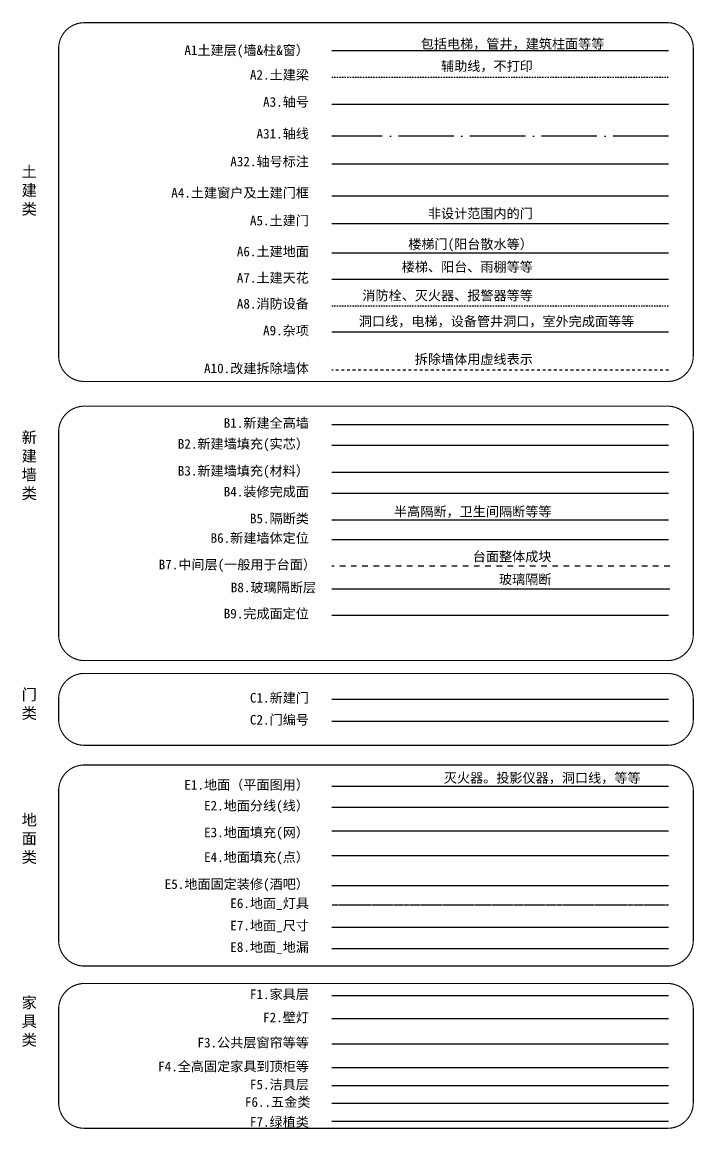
# Model space of a CAD drawing. Extents: x 133656 to 214778, y 12424 to 51506.
# Drawn here: x 133657 to 145672, y 31721 to 51506 of the extents above; entities that cross this region are included whole.
import ezdxf
from ezdxf.enums import TextEntityAlignment as Align

# ---------------------------------------------------------------- set-up
doc = ezdxf.new("R2010")
doc.units = 0
doc.header["$MEASUREMENT"] = 0
for name, pattern in [('PHANTOM', [63.5, 31.75, -6.35, 6.35, -6.35, 6.35, -6.35]), ('家具立面虚线', [93.035549, 25.891757, -20.481609, 26.180266, -20.481917]), ('家具虚线平面', [100, 50, -50]), ('灯带线', [200, 100, -100]), ('轴线', [1279.947105, 991.697132, -142.311249, 0, -145.938724])]:
    doc.linetypes.add(name, pattern=pattern)
for name, color, linetype in [('A1.土建层(墙&柱&窗）', 6, 'Continuous'), ('A10.土建拆除墙体', 203, '家具虚线平面'), ('A2.土建梁', 175, 'Continuous'), ('A3.土建轴号', 160, 'Continuous'), ('A31.土建轴线', 251, 'Continuous'), ('A32.土建轴线标注', 52, 'Continuous'), ('A4.土建窗户', 152, 'Continuous'), ('A5.土建门', 142, 'Continuous'), ('A6.土建楼梯门(阳台散水等）地面', 1, 'Continuous'), ('A7.土建楼梯（阳台）天花', 1, 'Continuous'), ('A8.消防设备', 152, 'Continuous'), ('A9.土建杂项', 170, 'Continuous'), ('B1.新建全高墙', 202, 'Continuous'), ('B2.新建墙填充(实芯253）', 253, 'Continuous'), ('B3.新建墙体填充（材料252)', 252, 'Continuous'), ('B4.装修完成面', 112, 'Continuous'), ('B5.隔断', 1, 'Continuous'), ('B6.新建墙体定位', 203, 'Continuous'), ('B7.中间台面层', 60, 'Continuous'), ('B8.玻璃隔断层', 152, 'Continuous'), ('B9.完成面定位', 203, 'Continuous'), ('C1.新建门', 70, 'Continuous'), ('C2.门编号', 10, 'Continuous'), ('E1.地面-(平面图)', 136, 'Continuous'), ('E2.地面分线(线）', 148, 'Continuous'), ('E3.地面填充(网）', 250, 'Continuous'), ('E5.地面高差&固定装修(地台&酒吧等）', 2, 'Continuous'), ('E6.地面灯具', 62, 'PHANTOM'), ('E7.地面_尺寸', 50, 'Continuous'), ('E8.地面地漏', 213, 'Continuous'), ('F1.家具层', 51, 'Continuous'), ('F2.壁灯', 110, 'Continuous'), ('F3.公共层窗帘饰物等', 91, 'Continuous'), ('F4.全高固定家具到顶柜等', 62, 'Continuous'), ('F5.洁具层', 133, 'Continuous'), ('F6..五金类', 66, 'Continuous'), ('F7.绿植', 76, 'Continuous')]:
    doc.layers.add(name, color=color, linetype=linetype)
doc.layers.add('E4.地面填充(点）', color=7, linetype='Continuous', true_color=0x2c2a29)
doc.styles.add('TK-HZ', font='')
doc.styles.add('样式 1', font='', dxfattribs={"width": 0.7, "height": 450})
doc.styles.get('TK-HZ').set_extended_font_data('SimSun')
doc.styles.get('样式 1').set_extended_font_data('SimSun')

msp = doc.modelspace()

# ---------------------------------------------------------------- linework, layer by layer
at = {"const_width": 20}
for points in [[(134770, 51496.1), (145202.6, 51496.1, -0.4142136), (145662.2, 51036.4), (145662.2, 45541, -0.4142136), (145202.6, 45081.4), (134770, 45081.4, -0.4142136), (134310.4, 45541), (134310.4, 51036.4, -0.4142136)], [(134770, 44640.5), (145202.6, 44640.5, -0.4142136), (145662.2, 44180.8), (145662.2, 40552.8, -0.4142136), (145202.6, 40093.2), (134770, 40093.2, -0.4142136), (134310.4, 40552.8), (134310.4, 44180.8, -0.4142136)], [(134770, 39863.3), (145202.6, 39863.3, -0.4142136), (145662.2, 39403.6), (145662.2, 39037.7, -0.4142136), (145202.6, 38578.1), (134770, 38578.1, -0.4142136), (134310.4, 39037.7), (134310.4, 39403.6, -0.4142136)], [(134770, 38226.3), (145202.6, 38226.3, -0.4142136), (145662.2, 37766.7), (145662.2, 35091.6, -0.4142136), (145202.6, 34632), (134770, 34632, -0.4142136), (134310.4, 35091.6), (134310.4, 37766.7, -0.4142136)], [(134770, 34320), (145202.6, 34320, -0.4142136), (145662.2, 33860.3), (145662.2, 32191, -0.4142136), (145202.6, 31731.4), (134770, 31731.4, -0.4142136), (134310.4, 32191), (134310.4, 33860.3, -0.4142136)]]:
    msp.add_lwpolyline(points, format="xyb", close=True, dxfattribs=at)
at = {"layer": 'A1.土建层(墙&柱&窗）'}
msp.add_line((145218.4, 50990.2), (139197, 50990.2), dxfattribs=at)
at = {"layer": 'A10.土建拆除墙体'}
msp.add_line((145218.4, 45285.7), (139197, 45285.7), dxfattribs=at)
at = {"layer": 'A2.土建梁', "linetype": '家具立面虚线'}
msp.add_line((145218.4, 50518.7), (139197, 50518.7), dxfattribs=at)
at = {"layer": 'A3.土建轴号'}
msp.add_line((145218.4, 50035), (139197, 50035), dxfattribs=at)
at = {"layer": 'A31.土建轴线', "linetype": '轴线'}
msp.add_line((145218.4, 49467), (139197, 49467), dxfattribs=at)
at = {"layer": 'A32.土建轴线标注'}
msp.add_line((145218.4, 48969), (139197, 48969), dxfattribs=at)
at = {"layer": 'A4.土建窗户'}
msp.add_line((145218.4, 48394.4), (139197, 48394.4), dxfattribs=at)
at = {"layer": 'A5.土建门'}
msp.add_line((145218.4, 47897.7), (139197, 47897.7), dxfattribs=at)
at = {"layer": 'A6.土建楼梯门(阳台散水等）地面'}
msp.add_line((145218.4, 47374.7), (139196.8, 47374.7), dxfattribs=at)
at = {"layer": 'A7.土建楼梯（阳台）天花'}
msp.add_line((145218.4, 46903.2), (139197, 46903.2), dxfattribs=at)
at = {"layer": 'A8.消防设备', "linetype": '家具立面虚线'}
msp.add_line((145218.4, 46427.6), (139197, 46427.6), dxfattribs=at)
at = {"layer": 'A9.土建杂项'}
msp.add_line((145218.4, 45961.7), (139197, 45961.7), dxfattribs=at)
at = {"layer": 'B1.新建全高墙'}
msp.add_line((145218.4, 44308.8), (139197, 44308.8), dxfattribs=at)
at = {"layer": 'B2.新建墙填充(实芯253）'}
msp.add_line((145218.4, 43935.2), (139197, 43935.2), dxfattribs=at)
at = {"layer": 'B3.新建墙体填充（材料252)'}
msp.add_line((145218.4, 43453), (139197, 43453), dxfattribs=at)
at = {"layer": 'B4.装修完成面'}
msp.add_line((145218.4, 43080.7), (139197, 43080.7), dxfattribs=at)
at = {"layer": 'B5.隔断'}
msp.add_line((145218.4, 42601.7), (139197, 42601.7), dxfattribs=at)
at = {"layer": 'B6.新建墙体定位'}
msp.add_line((145218.4, 42252.6), (139197, 42252.6), dxfattribs=at)
at = {"layer": 'B7.中间台面层', "linetype": '灯带线'}
msp.add_line((145240.8, 41777.7), (139199.8, 41777.7), dxfattribs=at)
at = {"layer": 'B8.玻璃隔断层'}
msp.add_line((145240.8, 41369.1), (139199.8, 41369.1), dxfattribs=at)
at = {"layer": 'B9.完成面定位'}
msp.add_line((145218.4, 40901.5), (139197, 40901.5), dxfattribs=at)
at = {"layer": 'C1.新建门'}
msp.add_line((145218.4, 39396.4), (139197, 39396.4), dxfattribs=at)
at = {"layer": 'C2.门编号'}
msp.add_line((145218.4, 39004), (139197, 39004), dxfattribs=at)
at = {"layer": 'E1.地面-(平面图)'}
msp.add_line((145218.4, 37840.4), (139197, 37840.4), dxfattribs=at)
at = {"layer": 'E2.地面分线(线）'}
msp.add_line((145218.4, 37467.3), (139197, 37467.3), dxfattribs=at)
at = {"layer": 'E3.地面填充(网）'}
msp.add_line((145218.4, 37044.1), (139197, 37044.1), dxfattribs=at)
at = {"layer": 'E4.地面填充(点）'}
msp.add_line((145218.4, 36601.8), (139197, 36601.8), dxfattribs=at)
at = {"layer": 'E5.地面高差&固定装修(地台&酒吧等）'}
msp.add_line((145218.4, 36065.7), (139197, 36065.7), dxfattribs=at)
at = {"layer": 'E6.地面灯具'}
msp.add_line((145218.4, 35722.9), (139197, 35722.9), dxfattribs=at)
at = {"layer": 'E7.地面_尺寸'}
msp.add_line((145218.4, 35323.7), (139197, 35323.7), dxfattribs=at)
at = {"layer": 'E8.地面地漏'}
msp.add_line((145218.4, 34940.1), (139197, 34940.1), dxfattribs=at)
at = {"layer": 'F1.家具层'}
msp.add_line((145218.4, 34099.9), (139197, 34099.9), dxfattribs=at)
at = {"layer": 'F2.壁灯'}
msp.add_line((145218.4, 33686.8), (139197, 33686.8), dxfattribs=at)
at = {"layer": 'F3.公共层窗帘饰物等'}
msp.add_line((145218.4, 33236), (139197, 33236), dxfattribs=at)
at = {"layer": 'F4.全高固定家具到顶柜等'}
msp.add_line((145218.4, 32811.2), (139197, 32811.2), dxfattribs=at)
at = {"layer": 'F5.洁具层'}
msp.add_line((145218.4, 32488.2), (139197, 32488.2), dxfattribs=at)
at = {"layer": 'F6..五金类'}
msp.add_line((145218.4, 32174.7), (139197, 32174.7), dxfattribs=at)
at = {"layer": 'F7.绿植'}
msp.add_line((145218.4, 31853.8), (139197, 31853.8), dxfattribs=at)

# ---------------------------------------------------------------- texts
at = {"char_height": 200, "width": 458.678, "attachment_point": 1, "style": 'TK-HZ'}
for s, insert in [('土建类', (133648.5, 48932.6)), ('新建墙类', (133648.5, 44182.3)), ('门类', (133648.5, 39586.2)), ('地面类', (133648.5, 37345.6)), ('家具类', (133648.5, 34078))]:
    msp.add_mtext(s, dxfattribs=dict(at, insert=insert))
at = {"layer": 'A1.土建层(墙&柱&窗）', "style": '样式 1'}
for s, p in [('A1土建层(墙&柱&窗）', (138787, 50917.8)), ('包括电梯，管井，建筑柱面等等', (144071.9, 51032))]:
    msp.add_text(s, height=172, dxfattribs=at).set_placement(p, align=Align.RIGHT)
at = {"layer": 'A10.土建拆除墙体', "style": '样式 1'}
for s, p in [('拆除墙体用虚线表示', (142792.5, 45395.9)), ('A10.改建拆除墙体', (138787, 45231.1))]:
    msp.add_text(s, height=172, dxfattribs=at).set_placement(p, align=Align.RIGHT)
at = {"layer": 'A2.土建梁', "style": '样式 1'}
msp.add_text('A2.土建梁', height=172, dxfattribs=at).set_placement((138787, 50477.7), align=Align.RIGHT)
at = {"layer": 'A2.土建梁', "linetype": '家具立面虚线', "style": '样式 1'}
msp.add_text('辅助线，不打印', height=172, dxfattribs=at).set_placement((142792.5, 50635), align=Align.RIGHT)
at = {"layer": 'A3.土建轴号', "style": '样式 1'}
msp.add_text('A3.轴号', height=172, dxfattribs=at).set_placement((138787, 49994.1), align=Align.RIGHT)
at = {"layer": 'A31.土建轴线', "style": '样式 1'}
msp.add_text('A31.轴线', height=172, dxfattribs=at).set_placement((138787, 49426), align=Align.RIGHT)
at = {"layer": 'A32.土建轴线标注', "style": '样式 1'}
msp.add_text('A32.轴号标注', height=172, dxfattribs=at).set_placement((138787, 48928), align=Align.RIGHT)
at = {"layer": 'A4.土建窗户', "style": '样式 1'}
msp.add_text('A4.土建窗户及土建门框', height=172, dxfattribs=at).set_placement((138787, 48369.2), align=Align.RIGHT)
at = {"layer": 'A5.土建门', "style": '样式 1'}
for s, p in [('非设计范围内的门', (142792.5, 47999.7)), ('A5.土建门', (138787, 47872.5))]:
    msp.add_text(s, height=172, dxfattribs=at).set_placement(p, align=Align.RIGHT)
at = {"layer": 'A6.土建楼梯门(阳台散水等）地面', "style": '样式 1'}
for s, p in [('A6.土建地面', (138787, 47320.2)), ('楼梯门(阳台散水等）', (142792.5, 47452.4))]:
    msp.add_text(s, height=172, dxfattribs=at).set_placement(p, align=Align.RIGHT)
at = {"layer": 'A7.土建楼梯（阳台）天花', "style": '样式 1'}
for s, p in [('楼梯、阳台、雨棚等等', (142792.5, 47044.8)), ('A7.土建天花', (138787, 46848.7))]:
    msp.add_text(s, height=172, dxfattribs=at).set_placement(p, align=Align.RIGHT)
at = {"layer": 'A8.消防设备', "linetype": '家具立面虚线', "style": '样式 1'}
msp.add_text('消防栓、灭火器、报警器等等', height=172, dxfattribs=at).set_placement((142792.5, 46533.8), align=Align.RIGHT)
at = {"layer": 'A8.消防设备', "style": '样式 1'}
msp.add_text('A8.消防设备', height=172, dxfattribs=at).set_placement((138787, 46386.6), align=Align.RIGHT)
at = {"layer": 'A9.土建杂项', "style": '样式 1'}
for s, p in [('A9.杂项', (138787, 45907.2)), ('洞口线，电梯，设备管井洞口，室外完成面等等', (144606.6, 46072))]:
    msp.add_text(s, height=172, dxfattribs=at).set_placement(p, align=Align.RIGHT)
at = {"layer": 'B1.新建全高墙', "style": '样式 1'}
msp.add_text('B1.新建全高墙', height=172, dxfattribs=at).set_placement((138787, 44254.2), align=Align.RIGHT)
at = {"layer": 'B2.新建墙填充(实芯253）', "style": '样式 1'}
msp.add_text('B2.新建墙填充(实芯）', height=172, dxfattribs=at).set_placement((138787, 43880.6), align=Align.RIGHT)
at = {"layer": 'B3.新建墙体填充（材料252)', "style": '样式 1'}
msp.add_text('B3.新建墙填充(材料）', height=172, dxfattribs=at).set_placement((138787, 43398.4), align=Align.RIGHT)
at = {"layer": 'B4.装修完成面', "style": '样式 1'}
msp.add_text('B4.装修完成面', height=172, dxfattribs=at).set_placement((138787, 43026.2), align=Align.RIGHT)
at = {"layer": 'B5.隔断', "style": '样式 1'}
for s, p in [('B5.隔断类', (138787, 42547.1)), ('半高隔断，卫生间隔断等等', (143124.9, 42670.2))]:
    msp.add_text(s, height=172, dxfattribs=at).set_placement(p, align=Align.RIGHT)
at = {"layer": 'B6.新建墙体定位', "style": '样式 1'}
msp.add_text('B6.新建墙体定位', height=172, dxfattribs=at).set_placement((138787, 42198.1), align=Align.RIGHT)
at = {"layer": 'B7.中间台面层', "style": '样式 1'}
for s, p in [('台面整体成块', (143124.9, 41867.8)), ('B7.中间层(一般用于台面）', (138913.6, 41723.1))]:
    msp.add_text(s, height=172, dxfattribs=at).set_placement(p, align=Align.RIGHT)
at = {"layer": 'B8.玻璃隔断层', "style": '样式 1'}
for s, p in [('玻璃隔断', (143124.9, 41459.2)), ('B8.玻璃隔断层', (138913.6, 41314.5))]:
    msp.add_text(s, height=172, dxfattribs=at).set_placement(p, align=Align.RIGHT)
at = {"layer": 'B9.完成面定位', "style": '样式 1'}
msp.add_text('B9.完成面定位', height=172, dxfattribs=at).set_placement((138787, 40846.9), align=Align.RIGHT)
at = {"layer": 'C1.新建门', "style": '样式 1'}
msp.add_text('C1.新建门', height=172, dxfattribs=at).set_placement((138787, 39341.8), align=Align.RIGHT)
at = {"layer": 'C2.门编号', "style": '样式 1'}
msp.add_text('C2.门编号', height=172, dxfattribs=at).set_placement((138787, 38949.4), align=Align.RIGHT)
at = {"layer": 'E1.地面-(平面图)', "style": '样式 1'}
for s, p in [('E1.地面（平面图用）', (138787, 37785.9)), ('灭火器。投影仪器，洞口线，等等', (144718.6, 37910))]:
    msp.add_text(s, height=172, dxfattribs=at).set_placement(p, align=Align.RIGHT)
at = {"layer": 'E2.地面分线(线）', "style": '样式 1'}
msp.add_text('E2.地面分线(线）', height=172, dxfattribs=at).set_placement((138787, 37412.7), align=Align.RIGHT)
at = {"layer": 'E3.地面填充(网）', "style": '样式 1'}
msp.add_text('E3.地面填充(网）', height=172, dxfattribs=at).set_placement((138787, 36935), align=Align.RIGHT)
at = {"layer": 'E4.地面填充(点）', "style": '样式 1'}
msp.add_text('E4.地面填充(点）', height=172, dxfattribs=at).set_placement((138787, 36492.7), align=Align.RIGHT)
at = {"layer": 'E5.地面高差&固定装修(地台&酒吧等）', "style": '样式 1'}
msp.add_text('E5.地面固定装修(酒吧）', height=172, dxfattribs=at).set_placement((138787, 36011.1), align=Align.RIGHT)
at = {"layer": 'E6.地面灯具', "style": '样式 1'}
msp.add_text('E6.地面_灯具', height=172, dxfattribs=at).set_placement((138787, 35668.3), align=Align.RIGHT)
at = {"layer": 'E7.地面_尺寸', "style": '样式 1'}
msp.add_text('E7.地面_尺寸', height=172, dxfattribs=at).set_placement((138787, 35269.1), align=Align.RIGHT)
at = {"layer": 'E8.地面地漏', "style": '样式 1'}
msp.add_text('E8.地面_地漏', height=172, dxfattribs=at).set_placement((138787, 34885.5), align=Align.RIGHT)
at = {"layer": 'F1.家具层', "style": '样式 1'}
msp.add_text('F1.家具层', height=172, dxfattribs=at).set_placement((138787, 34041.5), align=Align.RIGHT)
at = {"layer": 'F2.壁灯', "style": '样式 1'}
msp.add_text('F2.壁灯', height=172, dxfattribs=at).set_placement((138787, 33627.8), align=Align.RIGHT)
at = {"layer": 'F3.公共层窗帘饰物等', "style": '样式 1'}
msp.add_text('F3.公共层窗帘等等', height=172, dxfattribs=at).set_placement((138787, 33176.9), align=Align.RIGHT)
at = {"layer": 'F4.全高固定家具到顶柜等', "style": '样式 1'}
msp.add_text('F4.全高固定家具到顶柜等', height=172, dxfattribs=at).set_placement((138787, 32752.1), align=Align.RIGHT)
at = {"layer": 'F5.洁具层', "style": '样式 1'}
msp.add_text('F5.洁具层', height=172, dxfattribs=at).set_placement((138787, 32429.2), align=Align.RIGHT)
at = {"layer": 'F6..五金类', "style": '样式 1'}
msp.add_text('F6..五金类', height=172, dxfattribs=at).set_placement((138814.1, 32115.7), align=Align.RIGHT)
at = {"layer": 'F7.绿植', "style": '样式 1'}
msp.add_text('F7.绿植类', height=172, dxfattribs=at).set_placement((138787, 31759.9), align=Align.RIGHT)

doc.saveas('drawing.dxf')
